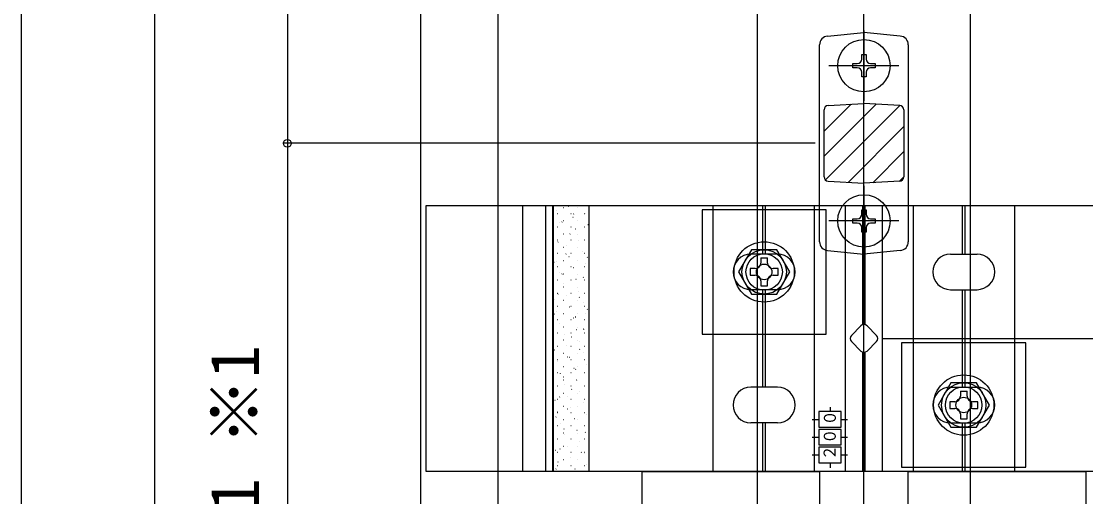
# Model space of a CAD drawing. Units: millimetres, scale not verified. Extents: x -875 to 875, y -1300 to 1293.
# Drawn here: x -390 to -150, y 334.7 to 441.9 of the extents above; entities that cross this region are included whole.
import ezdxf
from ezdxf.enums import TextEntityAlignment as Align

# ---------------------------------------------------------------- set-up
doc = ezdxf.new("R2010")
doc.units = ezdxf.units.MM
doc.header["$LTSCALE"] = 8
for name, color, linetype in [('0-4_YKK_12', 2, 'Continuous'), ('0-5_YKK_13', 4, 'Continuous'), ('0-6_YKK_D', 6, 'Continuous'), ('0-8_YSS_K', 3, 'Continuous')]:
    doc.layers.add(name, color=color, linetype=linetype)
doc.styles.add('ＭＳ ゴシック', font='')
doc.styles.get('ＭＳ ゴシック').set_extended_font_data('MS Gothic')

msp = doc.modelspace()

# ---------------------------------------------------------------- linework, layer by layer
at = {"layer": '0-4_YKK_12'}
for p, q in [((-299.998, 594.4), (-299.998, 185.4)), ((-223.998, 305.9), (-223.998, 594.4)), ((-175.998, 305.9), (-175.998, 594.4))]:
    msp.add_line(p, q, dxfattribs=at)
at = {"layer": '0-5_YKK_13'}
for p, q in [((-208.197, 438.58), (-199.998, 439.4)), ((-199.998, 439.8), (-199.998, 424)), ((-191.799, 438.58), (-199.998, 439.4)), ((-209.998, 392.21), (-209.998, 436.59)), ((-189.998, 436.59), (-189.998, 392.21)), ((-192.098, 431.9), (-207.898, 431.9)), ((-199.498, 430.4), (-199.498, 429.4)), ((-197.243, 423.247), (-208.998, 411.492)), ((-202.908, 423.238), (-208.998, 417.148)), ((-191.885, 422.948), (-208.7, 406.133)), ((-208.054, 422.952), (-199.998, 423.4)), ((-191.943, 422.952), (-199.998, 423.4)), ((-208.998, 406.846), (-208.998, 421.954)), ((-190.998, 421.954), (-190.998, 406.846)), ((-190.998, 418.178), (-203.577, 405.599)), ((-190.998, 412.521), (-198.009, 405.511)), ((-208.054, 405.848), (-199.998, 405.4)), ((-191.943, 405.848), (-199.998, 405.4)), ((-190.998, 406.864), (-192.019, 405.843)), ((-199.998, 404.8), (-199.998, 389)), ((-276.898, 340.4), (-276.898, 400.4)), ((-271.702, 340.4), (-271.702, 400.4)), ((-270.174, 340.4), (-270.174, 400.4)), ((-269.987, 340.4), (-269.987, 400.4)), ((-269.363, 399.166), (-269.373, 399.163)), ((-269.089, 398.509), (-269.139, 398.509)), ((-267.664, 399.884), (-267.714, 399.884)), ((-266.573, 400.154), (-266.583, 400.151)), ((-266.049, 398.509), (-266.099, 398.509)), ((-265.375, 398.476), (-265.459, 398.421)), ((-264.624, 399.884), (-264.674, 399.884)), ((-263.009, 398.509), (-263.059, 398.509)), ((-262.854, 398.63), (-262.864, 398.627)), ((-233.998, 340.4), (-233.998, 400.4)), ((-222.798, 389.4), (-222.798, 400.4)), ((-222.198, 389.4), (-222.198, 400.4)), ((-211.148, 340.4), (-211.148, 400.4)), ((-204.148, 340.4), (-204.148, 400.4)), ((-200.298, 400.4), (-200.298, 373.475)), ((-199.698, 373.475), (-199.698, 400.4)), ((-195.848, 340.4), (-195.848, 400.4)), ((-188.848, 340.4), (-188.848, 400.4)), ((-177.798, 389.4), (-177.798, 400.4)), ((-177.198, 389.4), (-177.198, 400.4)), ((-165.998, 340.4), (-165.998, 400.4)), ((-268.717, 396.554), (-268.727, 396.551)), ((-268.065, 396.696), (-268.148, 396.641)), ((-267.664, 396.894), (-267.714, 396.894)), ((-265.597, 397.659), (-265.607, 397.655)), ((-264.624, 396.894), (-264.674, 396.894)), ((-262.208, 396.018), (-262.218, 396.015)), ((-192.098, 396.9), (-207.898, 396.9)), ((-269.089, 395.519), (-269.139, 395.519)), ((-267.741, 394.059), (-267.751, 394.055)), ((-267.664, 393.904), (-267.714, 393.904)), ((-266.26, 393.973), (-266.343, 393.918)), ((-266.049, 395.519), (-266.099, 395.519)), ((-264.998, 395.03), (-265.008, 395.027)), ((-264.624, 393.904), (-264.674, 393.904)), ((-263.009, 395.519), (-263.059, 395.519)), ((-199.498, 395.4), (-199.498, 394.4)), ((-269.089, 392.529), (-269.139, 392.529)), ((-268.949, 392.193), (-269.033, 392.138)), ((-267.143, 391.43), (-267.152, 391.426)), ((-266.049, 392.529), (-266.099, 392.529)), ((-264.352, 392.418), (-264.362, 392.414)), ((-263.009, 392.529), (-263.059, 392.529)), ((-269.886, 390.458), (-269.895, 390.455)), ((-269.089, 389.539), (-269.139, 389.539)), ((-267.664, 390.914), (-267.714, 390.914)), ((-267.144, 389.47), (-267.228, 389.414)), ((-266.496, 388.817), (-266.506, 388.814)), ((-266.049, 389.539), (-266.099, 389.539)), ((-264.624, 390.914), (-264.674, 390.914)), ((-263.376, 389.922), (-263.386, 389.919)), ((-263.009, 389.539), (-263.059, 389.539)), ((-219.498, 389.4), (-225.498, 389.4)), ((-208.197, 390.22), (-199.998, 389.4)), ((-191.799, 390.22), (-199.998, 389.4)), ((-180.498, 389.4), (-174.498, 389.4)), ((-269.834, 387.69), (-269.917, 387.634)), ((-269.287, 387.829), (-269.296, 387.826)), ((-269.089, 386.549), (-269.139, 386.549)), ((-267.664, 387.924), (-267.714, 387.924)), ((-266.049, 386.549), (-266.099, 386.549)), ((-264.624, 387.924), (-264.674, 387.924)), ((-263.009, 386.549), (-263.059, 386.549)), ((-262.777, 387.293), (-262.787, 387.29)), ((-262.342, 388.731), (-262.425, 388.675)), ((-223.248, 388.55), (-223.248, 387.4)), ((-223.248, 388.55), (-221.748, 388.55)), ((-221.748, 387.4), (-221.748, 388.55)), ((-268.641, 385.217), (-268.65, 385.214)), ((-268.029, 384.966), (-268.112, 384.911)), ((-267.664, 384.934), (-267.714, 384.934)), ((-265.521, 386.322), (-265.53, 386.319)), ((-264.624, 384.934), (-264.674, 384.934)), ((-263.226, 384.227), (-263.309, 384.172)), ((-262.131, 384.681), (-262.141, 384.678)), ((-225.648, 386.15), (-225.648, 384.65)), ((-224.498, 386.15), (-225.648, 386.15)), ((-225.648, 384.65), (-224.498, 384.65)), ((-219.348, 386.15), (-220.498, 386.15)), ((-220.498, 384.65), (-219.348, 384.65)), ((-219.348, 384.65), (-219.348, 386.15)), ((-269.089, 383.559), (-269.139, 383.559)), ((-267.664, 381.944), (-267.714, 381.944)), ((-267.665, 382.722), (-267.674, 382.719)), ((-266.049, 383.559), (-266.099, 383.559)), ((-264.922, 383.693), (-264.931, 383.69)), ((-264.624, 381.944), (-264.674, 381.944)), ((-263.009, 383.559), (-263.059, 383.559)), ((-223.248, 383.4), (-223.248, 382.25)), ((-269.089, 380.569), (-269.139, 380.569)), ((-268.913, 380.463), (-268.997, 380.408)), ((-267.066, 380.093), (-267.075, 380.09)), ((-266.049, 380.569), (-266.099, 380.569)), ((-264.276, 381.081), (-264.285, 381.078)), ((-264.11, 379.724), (-264.194, 379.669)), ((-263.009, 380.569), (-263.059, 380.569)), ((-219.498, 381.4), (-225.498, 381.4)), ((-222.798, 359.4), (-222.798, 381.4)), ((-222.198, 359.4), (-222.198, 381.4)), ((-180.498, 381.4), (-174.498, 381.4)), ((-177.798, 359.4), (-177.798, 381.4)), ((-177.198, 359.4), (-177.198, 381.4)), ((-269.809, 379.122), (-269.818, 379.118)), ((-269.089, 377.579), (-269.139, 377.579)), ((-267.664, 378.954), (-267.714, 378.954)), ((-266.42, 377.481), (-266.429, 377.477)), ((-266.049, 377.579), (-266.099, 377.579)), ((-264.624, 378.954), (-264.674, 378.954)), ((-263.3, 378.586), (-263.309, 378.582)), ((-263.009, 377.579), (-263.059, 377.579)), ((-262.306, 377.001), (-262.389, 376.946)), ((-269.798, 375.96), (-269.881, 375.905)), ((-269.21, 376.493), (-269.219, 376.489)), ((-269.089, 374.589), (-269.139, 374.589)), ((-267.664, 375.964), (-267.714, 375.964)), ((-266.049, 374.589), (-266.099, 374.589)), ((-265.444, 374.985), (-265.453, 374.982)), ((-264.995, 375.221), (-265.078, 375.166)), ((-264.624, 375.964), (-264.674, 375.964)), ((-263.009, 374.589), (-263.059, 374.589)), ((-262.701, 375.957), (-262.71, 375.953)), ((-268.564, 373.881), (-268.573, 373.877)), ((-267.664, 372.974), (-267.714, 372.974)), ((-264.845, 372.357), (-264.854, 372.353)), ((-264.624, 372.974), (-264.674, 372.974)), ((-263.19, 372.498), (-263.273, 372.443)), ((-262.055, 373.345), (-262.064, 373.341)), ((-202.827, 371.107), (-200.705, 373.228)), ((-199.291, 373.228), (-197.17, 371.107)), ((-269.089, 371.599), (-269.139, 371.599)), ((-267.664, 369.984), (-267.714, 369.984)), ((-267.588, 371.385), (-267.598, 371.382)), ((-266.049, 371.599), (-266.099, 371.599)), ((-265.879, 370.718), (-265.963, 370.663)), ((-264.624, 369.984), (-264.674, 369.984)), ((-264.199, 369.744), (-264.208, 369.741)), ((-263.009, 371.599), (-263.059, 371.599)), ((-200.705, 367.572), (-202.827, 369.693)), ((-197.17, 369.693), (-199.291, 367.572)), ((-269.732, 367.785), (-269.742, 367.782)), ((-269.089, 368.609), (-269.139, 368.609)), ((-266.989, 368.756), (-266.999, 368.753)), ((-266.049, 368.609), (-266.099, 368.609)), ((-264.075, 367.995), (-264.158, 367.939)), ((-263.223, 367.249), (-263.232, 367.246)), ((-263.009, 368.609), (-263.059, 368.609)), ((-200.298, 367.325), (-200.298, 340.4)), ((-199.698, 340.4), (-199.698, 367.325)), ((-269.133, 365.156), (-269.143, 365.153)), ((-269.089, 365.619), (-269.139, 365.619)), ((-267.664, 366.994), (-267.714, 366.994)), ((-266.764, 366.215), (-266.847, 366.159)), ((-266.343, 366.144), (-266.353, 366.141)), ((-266.049, 365.619), (-266.099, 365.619)), ((-264.624, 366.994), (-264.674, 366.994)), ((-263.009, 365.619), (-263.059, 365.619)), ((-269.089, 362.629), (-269.139, 362.629)), ((-268.487, 362.544), (-268.497, 362.541)), ((-267.664, 364.004), (-267.714, 364.004)), ((-266.049, 362.629), (-266.099, 362.629)), ((-265.367, 363.649), (-265.377, 363.645)), ((-264.959, 363.491), (-265.042, 363.436)), ((-264.624, 364.004), (-264.674, 364.004)), ((-263.009, 362.629), (-263.059, 362.629)), ((-262.624, 364.62), (-262.634, 364.617)), ((-267.648, 361.711), (-267.732, 361.656)), ((-267.664, 361.014), (-267.714, 361.014)), ((-267.511, 360.049), (-267.521, 360.045)), ((-264.768, 361.02), (-264.778, 361.017)), ((-264.624, 361.014), (-264.674, 361.014)), ((-269.089, 359.639), (-269.139, 359.639)), ((-267.664, 358.024), (-267.714, 358.024)), ((-266.049, 359.639), (-266.099, 359.639)), ((-265.843, 358.988), (-265.927, 358.933)), ((-264.624, 358.024), (-264.674, 358.024)), ((-264.122, 358.408), (-264.132, 358.404)), ((-263.009, 359.639), (-263.059, 359.639)), ((-219.498, 359.4), (-225.498, 359.4)), ((-180.498, 359.4), (-174.498, 359.4)), ((-178.248, 358.55), (-178.248, 357.4)), ((-178.248, 358.55), (-176.748, 358.55)), ((-176.748, 357.4), (-176.748, 358.55)), ((-269.656, 356.448), (-269.665, 356.445)), ((-269.089, 356.649), (-269.139, 356.649)), ((-268.533, 357.208), (-268.616, 357.153)), ((-266.913, 357.42), (-266.922, 357.416)), ((-266.049, 356.649), (-266.099, 356.649)), ((-263.146, 355.912), (-263.156, 355.909)), ((-263.009, 356.649), (-263.059, 356.649)), ((-180.648, 356.15), (-180.648, 354.65)), ((-179.498, 356.15), (-180.648, 356.15)), ((-174.348, 356.15), (-175.498, 356.15)), ((-174.348, 354.65), (-174.348, 356.15)), ((-269.089, 353.659), (-269.139, 353.659)), ((-269.057, 353.819), (-269.066, 353.816)), ((-267.664, 355.034), (-267.714, 355.034)), ((-266.728, 354.485), (-266.811, 354.43)), ((-266.267, 354.807), (-266.276, 354.804)), ((-266.049, 353.659), (-266.099, 353.659)), ((-264.624, 355.034), (-264.674, 355.034)), ((-263.009, 353.659), (-263.059, 353.659)), ((-262.547, 353.283), (-262.557, 353.28)), ((-207.648, 354.935), (-207.648, 353.9)), ((-180.648, 354.65), (-179.498, 354.65)), ((-178.248, 353.4), (-178.248, 352.25)), ((-175.498, 354.65), (-174.348, 354.65)), ((-269.417, 352.705), (-269.5, 352.65)), ((-269.089, 350.669), (-269.139, 350.669)), ((-268.411, 351.207), (-268.42, 351.204)), ((-267.664, 352.044), (-267.714, 352.044)), ((-266.049, 350.669), (-266.099, 350.669)), ((-265.291, 352.312), (-265.3, 352.309)), ((-264.624, 352.044), (-264.674, 352.044)), ((-263.009, 350.669), (-263.059, 350.669)), ((-219.498, 351.4), (-225.498, 351.4)), ((-222.798, 340.4), (-222.798, 351.4)), ((-222.198, 340.4), (-222.198, 351.4)), ((-211.708, 352.15), (-210.148, 352.15)), ((-205.148, 352.15), (-203.673, 352.15)), ((-180.498, 351.4), (-174.498, 351.4)), ((-177.798, 340.4), (-177.798, 351.4)), ((-177.198, 340.4), (-177.198, 351.4)), ((-267.664, 349.054), (-267.714, 349.054)), ((-267.612, 349.982), (-267.696, 349.927)), ((-267.435, 348.712), (-267.444, 348.709)), ((-264.692, 349.683), (-264.701, 349.68)), ((-264.624, 349.054), (-264.674, 349.054)), ((-262.81, 349.243), (-262.893, 349.188)), ((-211.708, 348.15), (-210.148, 348.15)), ((-205.148, 348.15), (-203.673, 348.15)), ((-269.089, 347.679), (-269.139, 347.679)), ((-267.664, 346.064), (-267.714, 346.064)), ((-266.836, 346.083), (-266.845, 346.08)), ((-266.049, 347.679), (-266.099, 347.679)), ((-264.624, 346.064), (-264.674, 346.064)), ((-264.046, 347.071), (-264.055, 347.068)), ((-263.009, 347.679), (-263.059, 347.679)), ((-269.579, 345.112), (-269.588, 345.108)), ((-269.089, 344.689), (-269.139, 344.689)), ((-268.497, 345.479), (-268.58, 345.423)), ((-266.19, 343.471), (-266.199, 343.467)), ((-266.049, 344.689), (-266.099, 344.689)), ((-263.694, 344.74), (-263.777, 344.684)), ((-263.07, 344.576), (-263.079, 344.572)), ((-263.009, 344.689), (-263.059, 344.689)), ((-211.708, 344.15), (-210.148, 344.15)), ((-205.148, 344.15), (-203.673, 344.15)), ((-269.381, 340.975), (-269.465, 340.92)), ((-269.089, 341.699), (-269.139, 341.699)), ((-268.98, 342.483), (-268.99, 342.479)), ((-267.664, 343.074), (-267.714, 343.074)), ((-266.049, 341.699), (-266.099, 341.699)), ((-265.214, 340.975), (-265.223, 340.972)), ((-264.624, 343.074), (-264.674, 343.074)), ((-263.009, 341.699), (-263.059, 341.699)), ((-262.471, 341.947), (-262.48, 341.943)), ((-207.648, 342.4), (-207.648, 341.229)), ((-262.013, 340.4), (-270.174, 340.4))]:
    msp.add_line(p, q, dxfattribs=at)
for points in [[(-201.498, 431.4), (-202.498, 431.4), (-202.498, 432.4), (-201.498, 432.4)], [(-200.498, 433.4), (-200.498, 434.4), (-199.498, 434.4), (-199.498, 433.4)], [(-198.498, 432.4), (-197.498, 432.4), (-197.498, 431.4), (-198.498, 431.4)], [(-199.498, 429.4), (-200.498, 429.4), (-200.498, 430.4)], [(-270.174, 400.4), (-262.013, 400.4), (-262.013, 340.4)], [(-200.498, 398.4), (-200.498, 399.4), (-199.498, 399.4), (-199.498, 398.4)], [(-201.498, 396.4), (-202.498, 396.4), (-202.498, 397.4), (-201.498, 397.4)], [(-198.498, 397.4), (-197.498, 397.4), (-197.498, 396.4), (-198.498, 396.4)], [(-199.498, 394.4), (-200.498, 394.4), (-200.498, 395.4)], [(-223.248, 382.25), (-221.748, 382.25), (-221.748, 383.4)], [(-178.248, 352.25), (-176.748, 352.25), (-176.748, 353.4)]]:
    msp.add_lwpolyline(points, dxfattribs=at)
for points in [[(-298.698, 400.4), (-101.298, 400.4), (-101.298, 340.4), (-298.698, 340.4)], [(-236.498, 371.4), (-208.498, 371.4), (-208.498, 399.4), (-236.498, 399.4)], [(-225.385, 390.4), (-228.272, 385.4), (-225.385, 380.4), (-219.611, 380.4), (-216.725, 385.4), (-219.611, 390.4)], [(-191.498, 341.4), (-163.498, 341.4), (-163.498, 369.4), (-191.498, 369.4)], [(-180.385, 360.4), (-183.272, 355.4), (-180.385, 350.4), (-174.611, 350.4), (-171.725, 355.4), (-174.611, 360.4)], [(-205.148, 350.4), (-205.148, 353.9), (-210.148, 353.9), (-210.148, 350.4)], [(-205.148, 346.4), (-205.148, 349.9), (-210.148, 349.9), (-210.148, 346.4)], [(-205.148, 342.4), (-205.148, 345.9), (-210.148, 345.9), (-210.148, 342.4)], [(-249.998, 340.4), (-209.998, 340.4), (-209.998, 300.4), (-249.998, 300.4)], [(-189.998, 340.4), (-149.998, 340.4), (-149.998, 300.4), (-189.998, 300.4)]]:
    msp.add_lwpolyline(points, close=True, dxfattribs=at)
for centre, radius in [((-199.998, 431.9), 5.9), ((-199.998, 396.9), 5.9), ((-222.498, 385.4), 6.8), ((-222.498, 385.4), 5), ((-222.498, 385.4), 4.1), ((-222.498, 385.4), 1.75), ((-177.498, 355.4), 6.8), ((-177.498, 355.4), 5), ((-177.498, 355.4), 4.1), ((-177.498, 355.4), 1.75)]:
    msp.add_circle(centre, radius, dxfattribs=at)
for centre, radius, start, end in [((-207.998, 436.59), 2, 95.71059, 180), ((-191.998, 436.59), 2, 0, 84.28941), ((-201.498, 433.4), 1, 270, 0), ((-198.498, 433.4), 1, 180, 270), ((-201.498, 430.4), 1, 0, 90), ((-198.498, 430.4), 1, 90, 180), ((-207.998, 421.954), 1, 93.17983, 180), ((-191.998, 421.954), 1, 0, 86.82017), ((-207.998, 406.846), 1, 180, 266.82017), ((-191.998, 406.846), 1, 273.17983, 0), ((-201.498, 398.4), 1, 270, 0), ((-201.498, 395.4), 1, 0, 90), ((-198.498, 398.4), 1, 180, 270), ((-198.498, 395.4), 1, 90, 180), ((-207.998, 392.21), 2, 180, 264.28941), ((-191.998, 392.21), 2, 275.71059, 0), ((-225.498, 385.4), 4, 90, 270), ((-219.498, 385.4), 4, 270, 90), ((-180.498, 385.4), 4, 90, 270), ((-174.498, 385.4), 4, 270, 90), ((-224.498, 387.4), 1.25, 270, 0), ((-220.498, 387.4), 1.25, 180, 270), ((-224.498, 383.4), 1.25, 0, 90), ((-220.498, 383.4), 1.25, 90, 180), ((-199.998, 372.521), 1, 45, 135), ((-202.119, 370.4), 1, 135, 225), ((-197.877, 370.4), 1, 315, 45), ((-199.998, 368.279), 1, 225, 315), ((-225.498, 355.4), 4, 90, 270), ((-219.498, 355.4), 4, 270, 90), ((-180.498, 355.4), 4, 90, 270), ((-174.498, 355.4), 4, 270, 90), ((-179.498, 357.4), 1.25, 270, 0), ((-175.498, 357.4), 1.25, 180, 270), ((-179.498, 353.4), 1.25, 0, 90), ((-175.498, 353.4), 1.25, 90, 180)]:
    msp.add_arc(centre, radius, start, end, dxfattribs=at)
at = {"layer": '0-6_YKK_D'}
for p, q in [((-389.998, 876.4), (-389.998, 189.4)), ((-359.998, 790.4), (-359.998, 290.4)), ((-329.998, 532.4), (-329.998, 414.4)), ((-210.998, 414.4), (-330.998, 414.4)), ((-210.998, 414.4), (-330.998, 414.4)), ((-329.998, 414.4), (-329.998, 290.4)), ((-195.877, 370.4), (-68.998, 370.4))]:
    msp.add_line(p, q, dxfattribs=at)
msp.add_circle((-329.998, 414.4), 0.875, dxfattribs=at)
msp.add_circle((-329.998, 414.4), 0.875, dxfattribs=at)
at = {"layer": '0-8_YSS_K'}
for p, q in [((-282.498, 170.4), (-282.498, 594.4)), ((-199.998, 37.4), (-199.998, 594.4))]:
    msp.add_line(p, q, dxfattribs=at)

# ---------------------------------------------------------------- texts
at = {"layer": '0-5_YKK_13', "style": 'ＭＳ ゴシック', "width": 0.9}
for s, p in [('０', (-205.508, 350.82)), ('０', (-205.527, 346.683)), ('２', (-205.566, 342.994))]:
    msp.add_text(s, height=2.711, rotation=90, dxfattribs=at).set_placement(p, align=Align.BOTTOM_LEFT)
at = {"layer": '0-6_YKK_D', "style": 'ＭＳ ゴシック'}
msp.add_text('Pd1 ※1', height=11, rotation=90, dxfattribs=at).set_placement((-333.106, 316.477), align=Align.BOTTOM_LEFT)

doc.saveas('drawing.dxf')
